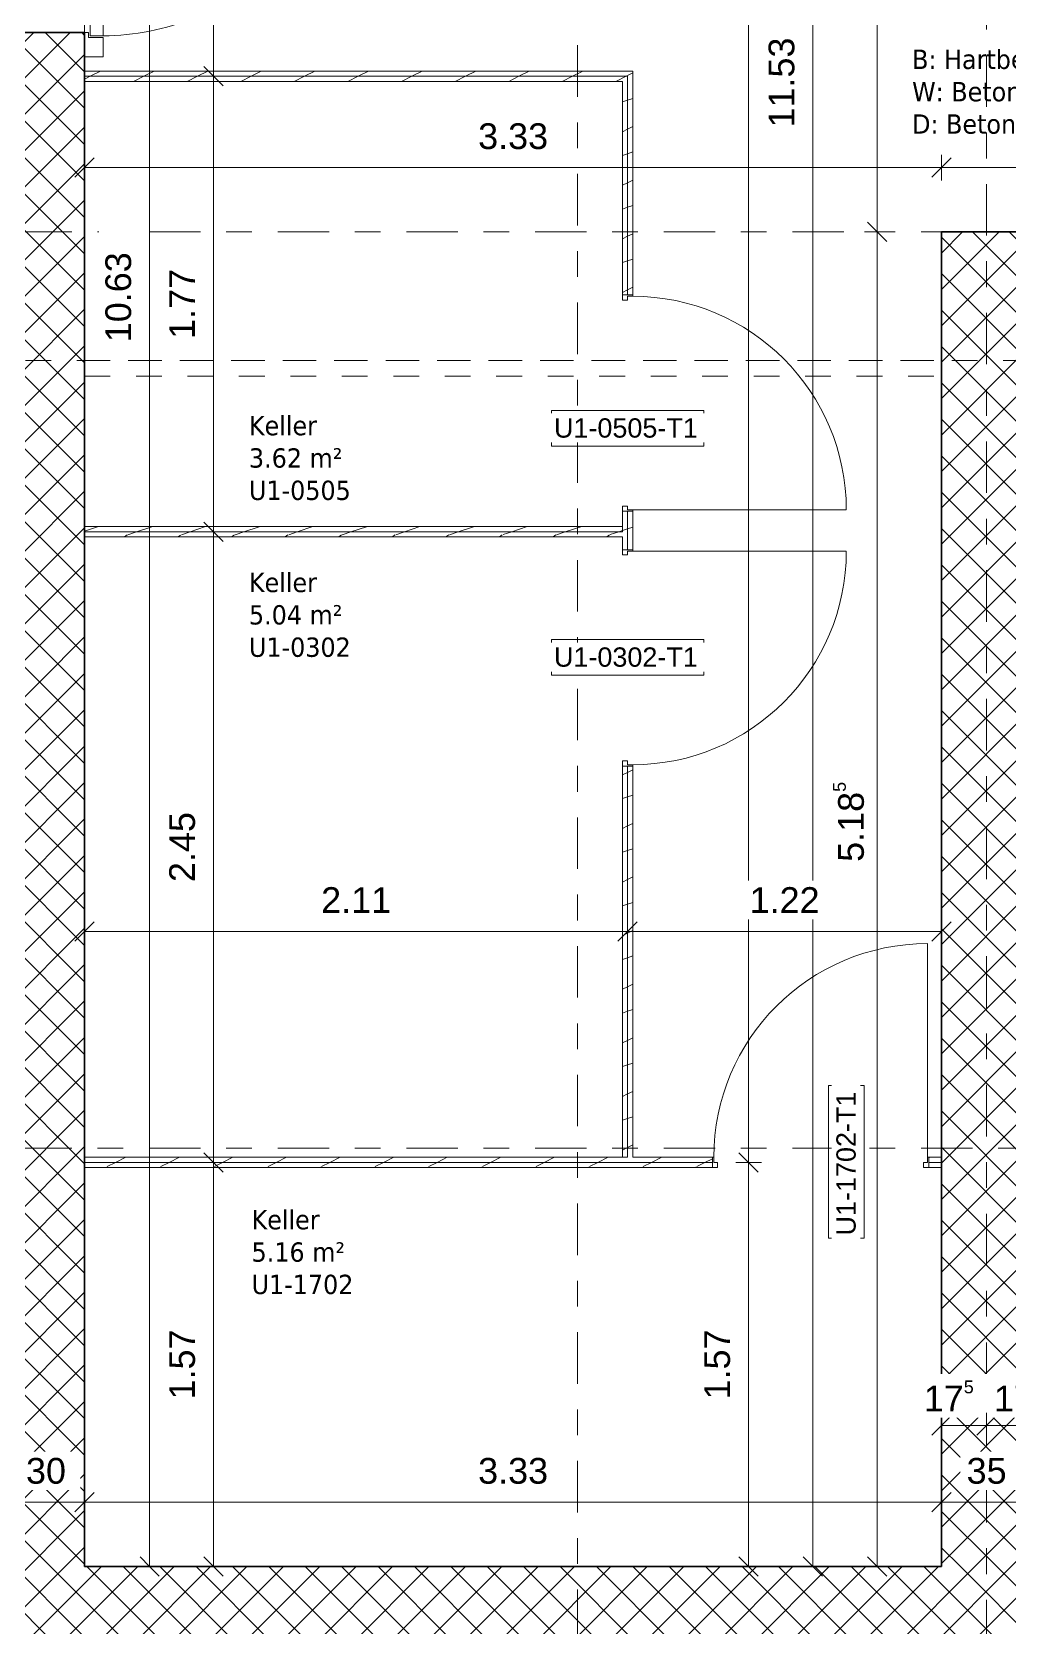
# Model space of a CAD drawing. Header units: metres. Extents: x -35.6 to 33, y -4 to 38.1.
# Drawn here: x -25.7 to -21.9, y 18.04 to 24.23 of the extents above; entities that cross this region are included whole.
import ezdxf

# ---------------------------------------------------------------- set-up
doc = ezdxf.new("R2010")
doc.units = ezdxf.units.M
for name, pattern in [('_Rasterlinie_', [0.375, 0.2, -0.05, 0.075, -0.05]), ('Strich Punkt fein', [0.2, 0.1, -0.05, 0, -0.05]), ('Strichpunkt - Fein', [0.2, 0.1, -0.05, 0, -0.05])]:
    doc.linetypes.add(name, pattern=pattern)
for name, color, linetype, lineweight in [('A-____-____-DIMS', 7, 'Continuous', 5), ('A-____-____-DIMS-50', 7, 'Continuous', 5), ('A-AREA-____-IDEN', 7, 'Continuous', 5), ('A-DOOR-____-IDEN', 7, 'Continuous', 5), ('A-DOOR-____-OTLN', 7, 'Continuous', 9), ('A-DOOR-FRAM-MCUT', 7, 'Continuous', 9), ('A-DOOR-OPNG-OTLN', 7, 'Continuous', 9), ('A-FLOR-____-OVHD', 7, 'Strichpunkt - Fein', 9), ('A-WALL-____-MCUT', 7, 'Continuous', 35), ('A-WALL-____-PATT', 7, 'Continuous', 35), ('A-WALL-FNSH-MCUT', 7, 'Continuous', 35), ('S-GRID-____-OTLN', 7, 'Continuous', 5)]:
    doc.layers.add(name, color=color, linetype=linetype, lineweight=lineweight)
doc.styles.add('Arial', font='arial.ttf', dxfattribs={"height": 0.1})
doc.styles.add('Arial_1', font='arial.ttf', dxfattribs={"height": 0.075})
doc.styles.add('Verdana_3', font='verdana.ttf', dxfattribs={"width": 0.9, "height": 0.075})
doc.dimstyles.new('SUB_Rohbau_fein', dxfattribs={"dimscale": 0.3048, "dimtxt": 0.102026, "dimasz": 0.246063, "dimexe": 0.164042, "dimexo": 0.0625, "dimgap": 0.123031, "dimtad": 1, "dimdec": 1, "dimlfac": 100, "dimrnd": 0.5, "dimdsep": 46, "dimtxsty": 'Arial', "dimblk1": 'OBLIQUE', "dimblk2": 'OBLIQUE', "dimsah": 1, "dimcen": 0.09, "dimazin": 0, "dimtfac": 1, "dimtdec": 4, "dimtix": 1, "dimtmove": 0, "dimatfit": 3, "dimfxl": 0.164042, "dimfxlon": 1, "dimtvp": 1, "dimtfill": 1, "dimtolj": 1, "dimtzin": 0, "dimarcsym": 2})
doc.dimstyles.new('SUB_Rohbau_fein_1', dxfattribs={"dimscale": 0.3048, "dimtxt": 0.102026, "dimasz": 0.246063, "dimexe": 0.164042, "dimexo": 0.0625, "dimgap": 0.123031, "dimtad": 1, "dimrnd": 0.005, "dimzin": 0, "dimdsep": 46, "dimtxsty": 'Arial', "dimblk1": 'OBLIQUE', "dimblk2": 'OBLIQUE', "dimsah": 1, "dimcen": 0.09, "dimazin": 0, "dimtfac": 1, "dimtdec": 4, "dimtix": 1, "dimtmove": 0, "dimatfit": 3, "dimfxl": 0.164042, "dimfxlon": 1, "dimtvp": 1, "dimtfill": 1, "dimtolj": 1, "dimtzin": 0, "dimarcsym": 2})
doc.dimstyles.new('SUB_Rohbau_fein_2', dxfattribs={"dimscale": 0.3048, "dimtxt": 0.102026, "dimasz": 0.246063, "dimexe": 0.164042, "dimexo": 0.0625, "dimgap": 0.123031, "dimtad": 1, "dimrnd": 0.005, "dimzin": 0, "dimdsep": 46, "dimtxsty": 'Arial', "dimblk1": 'OBLIQUE', "dimblk2": 'OBLIQUE', "dimsah": 1, "dimcen": 0.09, "dimazin": 0, "dimtfac": 1, "dimtdec": 4, "dimtix": 1, "dimtmove": 2, "dimatfit": 3, "dimfxl": 0.164042, "dimfxlon": 1, "dimtvp": 1, "dimtfill": 1, "dimtolj": 1, "dimtzin": 0, "dimarcsym": 2})
doc.dimstyles.new('SUB_Rohbau_fein_3', dxfattribs={"dimscale": 0.3048, "dimtxt": 0.102026, "dimasz": 0.246063, "dimexe": 0.164042, "dimexo": 0.0625, "dimgap": 0.123031, "dimtad": 1, "dimdec": 1, "dimlfac": 100, "dimrnd": 0.5, "dimdsep": 46, "dimtxsty": 'Arial', "dimblk1": 'OBLIQUE', "dimblk2": 'OBLIQUE', "dimsah": 1, "dimcen": 0.09, "dimazin": 0, "dimtfac": 1, "dimtdec": 4, "dimtix": 1, "dimtmove": 2, "dimatfit": 3, "dimfxl": 0.164042, "dimfxlon": 1, "dimtvp": 1, "dimtfill": 1, "dimtolj": 1, "dimtzin": 0, "dimarcsym": 2})
doc.dimstyles.new('SUB_Rohbau_fein_7', dxfattribs={"dimscale": 0.3048, "dimtxt": 0.102026, "dimasz": 0.246063, "dimexe": 0.164042, "dimexo": 0.0625, "dimgap": 0.123031, "dimtad": 1, "dimrnd": 0.005, "dimzin": 0, "dimdsep": 46, "dimtxsty": 'Arial', "dimblk1": 'OBLIQUE', "dimblk2": 'OBLIQUE', "dimsah": 1, "dimcen": 0.09, "dimazin": 0, "dimtfac": 1, "dimtdec": 4, "dimtix": 1, "dimtmove": 0, "dimatfit": 3, "dimfxl": 0.164042, "dimfxlon": 1, "dimtvp": 1, "dimtfill": 1, "dimtolj": 1, "dimtzin": 0, "dimarcsym": 2})
pattern_1 = [(45, (0, 0), (-0.07071068, 0.07071068), []), (135, (0, 0), (-0.07071068, -0.07071068), [])]
pattern_2 = [(216.87, (0.0833, 0.20825), (0.624749256, 0.416501116), [0.10412, -0.93712]), (206.565, (0.20825, 0.14578), (-0.20825414, -0.2082493), [0.23283, -0.23283]), (198.435, (0.20825, 0.04165), (-0.41650024, -0.20824584), [0.13171, -0.52684])]

# ---------------------------------------------------------------- blocks, each defined once
blk = doc.blocks.new('TU DF 1 - Rahmenstock - stumpf einschlagend - 800x1900 Kellerabteil-V13--01_UG_OK_FFB_AF_ro')
at = {"layer": 'A-DOOR-FRAM-MCUT', "color": 253, "true_color": 0x999999}
for p, q in [((-0.415, 0.02), (-0.42, 0.02)), ((-0.42, 0.02), (-0.42, -0.02)), ((-0.415, 0), (-0.415, 0.02)), ((-0.4, 0), (-0.415, 0)), ((-0.4, -0.02), (-0.4, 0)), ((0.415, 0), (0.4, 0)), ((0.4, 0), (0.4, -0.02)), ((0.42, 0.02), (0.415, 0.02)), ((0.415, 0.02), (0.415, 0)), ((0.42, -0.02), (0.42, 0.02)), ((-0.42, -0.02), (-0.4, -0.02)), ((0.4, -0.02), (0.42, -0.02))]:
    blk.add_line(p, q, dxfattribs=at)
at = {"layer": 'A-DOOR-OPNG-OTLN', "color": 253, "true_color": 0x999999}
blk.add_line((0.415, 0.02), (0.415, 0.85), dxfattribs=at)
blk.add_arc((0.415, 0.02), 0.83, 90, 180, dxfattribs=at)
blk = doc.blocks.new('TU DF 1 - Rahmenstock - stumpf einschlagend - 800x1900 Kellerabteil-V12--01_UG_OK_FFB_AF_ro')
at = {"layer": 'A-DOOR-FRAM-MCUT', "color": 253, "true_color": 0x999999}
for p, q in [((-0.42, 0.02), (-0.4, 0.02)), ((-0.42, -0.02), (-0.42, 0.02)), ((-0.4, 0.02), (-0.4, 0)), ((0.4, 0.02), (0.42, 0.02)), ((0.4, 0), (0.4, 0.02)), ((0.42, 0.02), (0.42, -0.02)), ((-0.415, -0.02), (-0.42, -0.02)), ((-0.415, 0), (-0.415, -0.02)), ((-0.4, 0), (-0.415, 0)), ((0.415, 0), (0.4, 0)), ((0.415, -0.02), (0.415, 0)), ((0.42, -0.02), (0.415, -0.02))]:
    blk.add_line(p, q, dxfattribs=at)
at = {"layer": 'A-DOOR-OPNG-OTLN', "color": 253, "true_color": 0x999999}
blk.add_line((0.415, -0.02), (0.415, -0.85), dxfattribs=at)
blk.add_arc((0.415, -0.02), 0.83, 180, 270, dxfattribs=at)
blk = doc.blocks.new('StA_TU_HBR_1HDF - n_B_90x200-42359772--01_UG_OK_FFB_AF_ro')
at = {"layer": 'A-DOOR-____-OTLN'}
for p, q in [((0.463, 0.197), (-0.463, 0.197)), ((-0.463, 0.197), (-0.463, 0.147)), ((0.463, 0.147), (0.463, 0.197)), ((-0.463, 0.147), (0.463, 0.147))]:
    blk.add_line(p, q, dxfattribs=at)
at = {"layer": 'A-DOOR-____-OTLN', "linetype": 'Strich Punkt fein'}
for p, q in [((-0.45, 0.125), (0.45, 0.125)), ((0.45, -0.125), (-0.45, -0.125))]:
    blk.add_line(p, q, dxfattribs=at)
at = {"layer": 'A-DOOR-FRAM-MCUT'}
for p, q in [((-0.47, 0.197), (-0.545, 0.197)), ((-0.545, 0.197), (-0.545, 0.125)), ((-0.47, 0.14), (-0.47, 0.197)), ((0.545, 0.197), (0.47, 0.197)), ((0.47, 0.197), (0.47, 0.14)), ((0.545, 0.125), (0.545, 0.197)), ((-0.545, 0.125), (-0.45, 0.125)), ((-0.45, 0.14), (-0.47, 0.14)), ((-0.45, 0.125), (-0.45, 0.14)), ((0.47, 0.14), (0.45, 0.14)), ((0.45, 0.14), (0.45, 0.125)), ((0.45, 0.125), (0.545, 0.125))]:
    blk.add_line(p, q, dxfattribs=at)
at = {"layer": 'A-DOOR-OPNG-OTLN'}
blk.add_line((-0.463, 1.123), (-0.463, 0.197), dxfattribs=at)
blk.add_arc((-0.463, 0.197), 0.926, 360, 90, dxfattribs=at)
blk = doc.blocks.new('DIMBLOCK103--01_UG_OK_FFB_AF_ro')
at = {"layer": 'A-____-____-DIMS-50'}
for p, q in [((-25.2401, 28.9016), (-25.2901, 28.9016)), ((-25.2401, 28.9016), (-25.2776, 28.9391)), ((-25.2401, 28.9016), (-25.2401, 18.2716)), ((-25.2401, 28.9016), (-25.2026, 28.8641)), ((-25.2401, 28.9016), (-25.1901, 28.9016)), ((-25.2401, 18.2716), (-25.2776, 18.3091)), ((-25.2401, 18.2716), (-25.2901, 18.2716)), ((-25.2401, 18.2716), (-25.2026, 18.2341)), ((-25.2401, 18.2716), (-25.1901, 18.2716))]:
    blk.add_line(p, q, dxfattribs=at)
at = {"layer": 'A-____-____-DIMS-50', "color": 0, "insert": (-25.4122, 23.028), "char_height": 0.1, "width": 0.418697, "attachment_point": 1, "rotation": 90, "line_spacing_factor": 0.941778, "style": 'Arial', "bg_fill": 3, "box_fill_scale": 1.25, "bg_fill_color": 256, "bg_fill_true_color": 13158600, "bg_fill_transparency": 0}
blk.add_mtext('10.63', dxfattribs=at)
blk = doc.blocks.new('_Oblique')
at = {"color": 0, "linetype": 'ByBlock', "lineweight": -2}
blk.add_line((-0.5, -0.5), (0.5, 0.5), dxfattribs=at)
blk = doc.blocks.new('DIMBLOCK108--01_UG_OK_FFB_AF_ro')
at = {"layer": 'A-____-____-DIMS-50'}
for p, q in [((-22.413, 29.8016), (-22.4505, 29.8391)), ((-22.413, 29.8016), (-22.463, 29.8016)), ((-22.413, 29.8016), (-22.413, 23.4566)), ((-22.413, 29.8016), (-22.3755, 29.7641)), ((-22.413, 29.8016), (-22.363, 29.8016)), ((-22.413, 23.4566), (-22.4505, 23.4941)), ((-22.413, 23.4566), (-22.463, 23.4566)), ((-22.413, 23.4566), (-22.3755, 23.4191)), ((-22.413, 23.4566), (-22.363, 23.4566))]:
    blk.add_line(p, q, dxfattribs=at)
at = {"layer": 'A-____-____-DIMS-50', "color": 0, "insert": (-22.585, 26.4674), "char_height": 0.1, "width": 0.388091, "attachment_point": 1, "rotation": 90, "line_spacing_factor": 0.941778, "style": 'Arial', "bg_fill": 3, "box_fill_scale": 1.25, "bg_fill_color": 256, "bg_fill_true_color": 13158600, "bg_fill_transparency": 0}
blk.add_mtext('6.34\\A2\\H0.5x;\\S5^  ;\\H2x;', dxfattribs=at)
blk = doc.blocks.new('DIMBLOCK109--01_UG_OK_FFB_AF_ro')
at = {"layer": 'A-____-____-DIMS-50'}
for p, q in [((-22.413, 23.4566), (-22.4505, 23.4941)), ((-22.413, 23.4566), (-22.463, 23.4566)), ((-22.413, 23.4566), (-22.413, 18.2716)), ((-22.413, 23.4566), (-22.3755, 23.4191)), ((-22.413, 23.4566), (-22.363, 23.4566)), ((-22.413, 18.2716), (-22.4505, 18.3091)), ((-22.413, 18.2716), (-22.463, 18.2716)), ((-22.413, 18.2716), (-22.3755, 18.2341)), ((-22.413, 18.2716), (-22.363, 18.2716))]:
    blk.add_line(p, q, dxfattribs=at)
at = {"layer": 'A-____-____-DIMS-50', "color": 0, "insert": (-22.585, 21.0093), "char_height": 0.1, "width": 0.388091, "attachment_point": 1, "rotation": 90, "line_spacing_factor": 0.941778, "style": 'Arial', "bg_fill": 3, "box_fill_scale": 1.25, "bg_fill_color": 256, "bg_fill_true_color": 13158600, "bg_fill_transparency": 0}
blk.add_mtext('5.18\\A2\\H0.5x;\\S5^  ;\\H2x;', dxfattribs=at)
blk = doc.blocks.new('DIMBLOCK110--01_UG_OK_FFB_AF_ro')
at = {"layer": 'A-____-____-DIMS-50'}
for p, q in [((-22.663, 29.8016), (-22.7005, 29.8391)), ((-22.663, 29.8016), (-22.713, 29.8016)), ((-22.663, 29.8016), (-22.663, 18.2716)), ((-22.663, 29.8016), (-22.6255, 29.7641)), ((-22.663, 29.8016), (-22.613, 29.8016)), ((-22.663, 18.2716), (-22.7005, 18.3091)), ((-22.663, 18.2716), (-22.713, 18.2716)), ((-22.663, 18.2716), (-22.6255, 18.2341)), ((-22.663, 18.2716), (-22.613, 18.2716))]:
    blk.add_line(p, q, dxfattribs=at)
at = {"layer": 'A-____-____-DIMS-50', "color": 0, "insert": (-22.835, 23.8621), "char_height": 0.1, "width": 0.418697, "attachment_point": 1, "rotation": 90, "line_spacing_factor": 0.941778, "style": 'Arial', "bg_fill": 3, "box_fill_scale": 1.25, "bg_fill_color": 256, "bg_fill_true_color": 13158600, "bg_fill_transparency": 0}
blk.add_mtext('11.53', dxfattribs=at)
blk = doc.blocks.new('DIMBLOCK115--01_UG_OK_FFB_AF_ro')
at = {"layer": 'A-____-____-DIMS-50'}
for p, q in [((-25.793, 18.5216), (-25.793, 18.5716)), ((-25.793, 18.5216), (-25.7555, 18.5591)), ((-25.493, 18.5216), (-25.493, 18.5716)), ((-25.493, 18.5216), (-25.4555, 18.5591)), ((-25.793, 18.5216), (-25.8305, 18.4841)), ((-25.793, 18.5216), (-25.493, 18.5216)), ((-25.793, 18.5216), (-25.793, 18.4716)), ((-25.493, 18.5216), (-25.5305, 18.4841)), ((-25.493, 18.5216), (-25.493, 18.4716))]:
    blk.add_line(p, q, dxfattribs=at)
at = {"layer": 'A-____-____-DIMS-50', "color": 0, "insert": (-25.7206, 18.6936), "char_height": 0.1, "width": 0.186088, "attachment_point": 1, "line_spacing_factor": 0.941778, "style": 'Arial', "bg_fill": 3, "box_fill_scale": 1.25, "bg_fill_color": 256, "bg_fill_true_color": 13158600, "bg_fill_transparency": 0}
blk.add_mtext('30', dxfattribs=at)
blk = doc.blocks.new('DIMBLOCK116--01_UG_OK_FFB_AF_ro')
at = {"layer": 'A-____-____-DIMS-50'}
for p, q in [((-25.493, 18.5216), (-25.493, 18.5716)), ((-25.493, 18.5216), (-25.4555, 18.5591)), ((-22.163, 18.5216), (-22.163, 18.5716)), ((-22.163, 18.5216), (-22.1255, 18.5591)), ((-25.493, 18.5216), (-25.5305, 18.4841)), ((-25.493, 18.5216), (-22.163, 18.5216)), ((-25.493, 18.5216), (-25.493, 18.4716)), ((-22.163, 18.5216), (-22.2005, 18.4841)), ((-22.163, 18.5216), (-22.163, 18.4716))]:
    blk.add_line(p, q, dxfattribs=at)
at = {"layer": 'A-____-____-DIMS-50', "color": 0, "insert": (-23.9637, 18.6936), "char_height": 0.1, "width": 0.325653, "attachment_point": 1, "line_spacing_factor": 0.941778, "style": 'Arial', "bg_fill": 3, "box_fill_scale": 1.25, "bg_fill_color": 256, "bg_fill_true_color": 13158600, "bg_fill_transparency": 0}
blk.add_mtext('3.33', dxfattribs=at)
blk = doc.blocks.new('DIMBLOCK117--01_UG_OK_FFB_AF_ro')
at = {"layer": 'A-____-____-DIMS-50'}
for p, q in [((-22.163, 18.5216), (-22.163, 18.5716)), ((-22.163, 18.5216), (-22.1255, 18.5591)), ((-21.813, 18.5216), (-21.813, 18.5716)), ((-21.813, 18.5216), (-21.7755, 18.5591)), ((-22.163, 18.5216), (-22.2005, 18.4841)), ((-22.163, 18.5216), (-21.813, 18.5216)), ((-22.163, 18.5216), (-22.163, 18.4716)), ((-21.813, 18.5216), (-21.8505, 18.4841)), ((-21.813, 18.5216), (-21.813, 18.4716))]:
    blk.add_line(p, q, dxfattribs=at)
at = {"layer": 'A-____-____-DIMS-50', "color": 0, "insert": (-22.0656, 18.6936), "char_height": 0.1, "width": 0.186088, "attachment_point": 1, "line_spacing_factor": 0.941778, "style": 'Arial', "bg_fill": 3, "box_fill_scale": 1.25, "bg_fill_color": 256, "bg_fill_true_color": 13158600, "bg_fill_transparency": 0}
blk.add_mtext('35', dxfattribs=at)
blk = doc.blocks.new('DIMBLOCK119--01_UG_OK_FFB_AF_ro')
at = {"layer": 'A-____-____-DIMS-50'}
for p, q in [((-25.493, 23.7066), (-25.493, 23.7566)), ((-25.493, 23.7066), (-25.4555, 23.7441)), ((-22.163, 23.7066), (-22.163, 23.7566)), ((-22.163, 23.7066), (-22.1255, 23.7441)), ((-25.493, 23.7066), (-25.5305, 23.6691)), ((-25.493, 23.7066), (-22.163, 23.7066)), ((-25.493, 23.7066), (-25.493, 23.6566)), ((-22.163, 23.7066), (-22.2005, 23.6691)), ((-22.163, 23.7066), (-22.163, 23.6566))]:
    blk.add_line(p, q, dxfattribs=at)
at = {"layer": 'A-____-____-DIMS-50', "color": 0, "insert": (-23.9637, 23.8786), "char_height": 0.1, "width": 0.325653, "attachment_point": 1, "line_spacing_factor": 0.941778, "style": 'Arial', "bg_fill": 3, "box_fill_scale": 1.25, "bg_fill_color": 256, "bg_fill_true_color": 13158600, "bg_fill_transparency": 0}
blk.add_mtext('3.33', dxfattribs=at)
blk = doc.blocks.new('DIMBLOCK120--01_UG_OK_FFB_AF_ro')
at = {"layer": 'A-____-____-DIMS-50'}
for p, q in [((-22.163, 23.7066), (-22.163, 23.7566)), ((-22.163, 23.7066), (-22.1255, 23.7441)), ((-20.038, 23.7066), (-20.038, 23.7566)), ((-20.038, 23.7066), (-20.0005, 23.7441)), ((-22.163, 23.7066), (-22.2005, 23.6691)), ((-22.163, 23.7066), (-20.038, 23.7066)), ((-22.163, 23.7066), (-22.163, 23.6566)), ((-20.038, 23.7066), (-20.0755, 23.6691)), ((-20.038, 23.7066), (-20.038, 23.6566))]:
    blk.add_line(p, q, dxfattribs=at)
at = {"layer": 'A-____-____-DIMS-50', "color": 0, "insert": (-21.2837, 23.658), "char_height": 0.1, "width": 0.388091, "attachment_point": 1, "line_spacing_factor": 0.941778, "style": 'Arial', "bg_fill": 3, "box_fill_scale": 1.25, "bg_fill_color": 256, "bg_fill_true_color": 13158600, "bg_fill_transparency": 0}
blk.add_mtext('2.12\\A2\\H0.5x;\\S5^  ;\\H2x;', dxfattribs=at)
blk = doc.blocks.new('DIMBLOCK1085--01_UG_OK_FFB_AF_ro')
at = {"layer": 'A-____-____-DIMS-50'}
for p, q in [((-22.163, 18.8191), (-22.163, 18.8691)), ((-22.163, 18.8191), (-22.1255, 18.8566)), ((-21.988, 18.8191), (-21.988, 18.8691)), ((-21.988, 18.8191), (-21.9505, 18.8566)), ((-22.163, 18.8191), (-22.2005, 18.7816)), ((-22.163, 18.8191), (-21.988, 18.8191)), ((-22.163, 18.8191), (-22.163, 18.7691)), ((-21.988, 18.8191), (-22.0255, 18.7816)), ((-21.988, 18.8191), (-21.988, 18.7691))]:
    blk.add_line(p, q, dxfattribs=at)
at = {"layer": 'A-____-____-DIMS-50', "color": 0, "insert": (-22.2321, 18.9947), "char_height": 0.1, "width": 0.248525, "attachment_point": 1, "line_spacing_factor": 0.941778, "style": 'Arial', "bg_fill": 3, "box_fill_scale": 1.25, "bg_fill_color": 256, "bg_fill_true_color": 13158600, "bg_fill_transparency": 0}
blk.add_mtext('17\\A2\\H0.5x;\\S5^  ;\\H2x;', dxfattribs=at)
blk = doc.blocks.new('DIMBLOCK1086--01_UG_OK_FFB_AF_ro')
at = {"layer": 'A-____-____-DIMS-50'}
for p, q in [((-21.988, 18.8191), (-21.988, 18.8691)), ((-21.988, 18.8191), (-21.9505, 18.8566)), ((-21.813, 18.8191), (-21.813, 18.8691)), ((-21.813, 18.8191), (-21.7755, 18.8566)), ((-21.988, 18.8191), (-22.0255, 18.7816)), ((-21.988, 18.8191), (-21.813, 18.8191)), ((-21.988, 18.8191), (-21.988, 18.7691)), ((-21.813, 18.8191), (-21.8505, 18.7816)), ((-21.813, 18.8191), (-21.813, 18.7691))]:
    blk.add_line(p, q, dxfattribs=at)
at = {"layer": 'A-____-____-DIMS-50', "color": 0, "insert": (-21.9594, 18.9947), "char_height": 0.1, "width": 0.248525, "attachment_point": 1, "line_spacing_factor": 0.941778, "style": 'Arial', "bg_fill": 3, "box_fill_scale": 1.25, "bg_fill_color": 256, "bg_fill_true_color": 13158600, "bg_fill_transparency": 0}
blk.add_mtext('17\\A2\\H0.5x;\\S5^  ;\\H2x;', dxfattribs=at)
blk = doc.blocks.new('DIMBLOCK1105--01_UG_OK_FFB_AF_ro')
at = {"layer": 'A-____-____-DIMS-50'}
for p, q in [((-24.992, 25.3016), (-25.042, 25.3016)), ((-24.992, 25.3016), (-25.0295, 25.3391)), ((-24.992, 25.3016), (-24.992, 24.0616)), ((-24.992, 25.3016), (-24.9545, 25.2641)), ((-24.992, 25.3016), (-24.942, 25.3016)), ((-24.992, 24.0616), (-25.042, 24.0616)), ((-24.992, 24.0616), (-25.0295, 24.0991)), ((-24.992, 24.0616), (-24.9545, 24.0241)), ((-24.992, 24.0616), (-24.942, 24.0616))]:
    blk.add_line(p, q, dxfattribs=at)
at = {"layer": 'A-____-____-DIMS-50', "color": 0, "insert": (-25.1641, 24.5459), "char_height": 0.1, "width": 0.325653, "attachment_point": 1, "rotation": 90, "line_spacing_factor": 0.941778, "style": 'Arial', "bg_fill": 3, "box_fill_scale": 1.25, "bg_fill_color": 256, "bg_fill_true_color": 13158600, "bg_fill_transparency": 0}
blk.add_mtext('1.24', dxfattribs=at)
blk = doc.blocks.new('DIMBLOCK1106--01_UG_OK_FFB_AF_ro')
at = {"layer": 'A-____-____-DIMS-50'}
for p, q in [((-24.992, 24.0616), (-25.042, 24.0616)), ((-24.992, 24.0616), (-25.0295, 24.0991)), ((-24.992, 24.0616), (-24.992, 22.2916)), ((-24.992, 24.0616), (-24.9545, 24.0241)), ((-24.992, 24.0616), (-24.942, 24.0616)), ((-24.992, 22.2916), (-25.0295, 22.3291)), ((-24.992, 22.2916), (-25.042, 22.2916)), ((-24.992, 22.2916), (-24.9545, 22.2541)), ((-24.992, 22.2916), (-24.942, 22.2916))]:
    blk.add_line(p, q, dxfattribs=at)
at = {"layer": 'A-____-____-DIMS-50', "color": 0, "insert": (-25.1641, 23.0409), "char_height": 0.1, "width": 0.325653, "attachment_point": 1, "rotation": 90, "line_spacing_factor": 0.941778, "style": 'Arial', "bg_fill": 3, "box_fill_scale": 1.25, "bg_fill_color": 256, "bg_fill_true_color": 13158600, "bg_fill_transparency": 0}
blk.add_mtext('1.77', dxfattribs=at)
blk = doc.blocks.new('DIMBLOCK1107--01_UG_OK_FFB_AF_ro')
at = {"layer": 'A-____-____-DIMS-50'}
for p, q in [((-24.992, 22.2916), (-25.0295, 22.3291)), ((-24.992, 22.2916), (-25.042, 22.2916)), ((-24.992, 22.2916), (-24.992, 19.8416)), ((-24.992, 22.2916), (-24.9545, 22.2541)), ((-24.992, 22.2916), (-24.942, 22.2916)), ((-24.992, 19.8416), (-25.042, 19.8416)), ((-24.992, 19.8416), (-25.0295, 19.8791)), ((-24.992, 19.8416), (-24.9545, 19.8041)), ((-24.992, 19.8416), (-24.942, 19.8416))]:
    blk.add_line(p, q, dxfattribs=at)
at = {"layer": 'A-____-____-DIMS-50', "color": 0, "insert": (-25.1641, 20.9309), "char_height": 0.1, "width": 0.325653, "attachment_point": 1, "rotation": 90, "line_spacing_factor": 0.941778, "style": 'Arial', "bg_fill": 3, "box_fill_scale": 1.25, "bg_fill_color": 256, "bg_fill_true_color": 13158600, "bg_fill_transparency": 0}
blk.add_mtext('2.45', dxfattribs=at)
blk = doc.blocks.new('DIMBLOCK1108--01_UG_OK_FFB_AF_ro')
at = {"layer": 'A-____-____-DIMS-50'}
for p, q in [((-24.992, 19.8416), (-25.042, 19.8416)), ((-24.992, 19.8416), (-25.0295, 19.8791)), ((-24.992, 19.8416), (-24.992, 18.2716)), ((-24.992, 19.8416), (-24.9545, 19.8041)), ((-24.992, 19.8416), (-24.942, 19.8416)), ((-24.992, 18.2716), (-25.0295, 18.3091)), ((-24.992, 18.2716), (-25.042, 18.2716)), ((-24.992, 18.2716), (-24.9545, 18.2341)), ((-24.992, 18.2716), (-24.942, 18.2716))]:
    blk.add_line(p, q, dxfattribs=at)
at = {"layer": 'A-____-____-DIMS-50', "color": 0, "insert": (-25.1641, 18.9209), "char_height": 0.1, "width": 0.325653, "attachment_point": 1, "rotation": 90, "line_spacing_factor": 0.941778, "style": 'Arial', "bg_fill": 3, "box_fill_scale": 1.25, "bg_fill_color": 256, "bg_fill_true_color": 13158600, "bg_fill_transparency": 0}
blk.add_mtext('1.57', dxfattribs=at)
blk = doc.blocks.new('DIMBLOCK1120--01_UG_OK_FFB_AF_ro')
at = {"layer": 'A-____-____-DIMS-50'}
for p, q in [((-22.913, 29.8016), (-22.9505, 29.8391)), ((-22.913, 29.8016), (-22.963, 29.8016)), ((-22.913, 29.8016), (-22.913, 19.8416)), ((-22.913, 29.8016), (-22.8755, 29.7641)), ((-22.913, 29.8016), (-22.863, 29.8016)), ((-22.913, 19.8416), (-22.963, 19.8416)), ((-22.913, 19.8416), (-22.9505, 19.8791)), ((-22.913, 19.8416), (-22.8755, 19.8041)), ((-22.913, 19.8416), (-22.863, 19.8416))]:
    blk.add_line(p, q, dxfattribs=at)
at = {"layer": 'A-____-____-DIMS-50', "color": 0, "insert": (-23.085, 24.6859), "char_height": 0.1, "width": 0.325653, "attachment_point": 1, "rotation": 90, "line_spacing_factor": 0.941778, "style": 'Arial', "bg_fill": 3, "box_fill_scale": 1.25, "bg_fill_color": 256, "bg_fill_true_color": 13158600, "bg_fill_transparency": 0}
blk.add_mtext('9.96', dxfattribs=at)
blk = doc.blocks.new('DIMBLOCK1121--01_UG_OK_FFB_AF_ro')
at = {"layer": 'A-____-____-DIMS-50'}
for p, q in [((-22.913, 19.8416), (-22.963, 19.8416)), ((-22.913, 19.8416), (-22.9505, 19.8791)), ((-22.913, 19.8416), (-22.913, 18.2716)), ((-22.913, 19.8416), (-22.8755, 19.8041)), ((-22.913, 19.8416), (-22.863, 19.8416)), ((-22.913, 18.2716), (-22.9505, 18.3091)), ((-22.913, 18.2716), (-22.963, 18.2716)), ((-22.913, 18.2716), (-22.8755, 18.2341)), ((-22.913, 18.2716), (-22.863, 18.2716))]:
    blk.add_line(p, q, dxfattribs=at)
at = {"layer": 'A-____-____-DIMS-50', "color": 0, "insert": (-23.085, 18.9209), "char_height": 0.1, "width": 0.325653, "attachment_point": 1, "rotation": 90, "line_spacing_factor": 0.941778, "style": 'Arial', "bg_fill": 3, "box_fill_scale": 1.25, "bg_fill_color": 256, "bg_fill_true_color": 13158600, "bg_fill_transparency": 0}
blk.add_mtext('1.57', dxfattribs=at)
blk = doc.blocks.new('DIMBLOCK1122--01_UG_OK_FFB_AF_ro')
at = {"layer": 'A-____-____-DIMS-50'}
for p, q in [((-25.493, 20.739), (-25.493, 20.789)), ((-25.493, 20.739), (-25.4555, 20.7765)), ((-23.383, 20.739), (-23.383, 20.789)), ((-23.383, 20.739), (-23.3455, 20.7765)), ((-25.493, 20.739), (-25.5305, 20.7015)), ((-25.493, 20.739), (-23.383, 20.739)), ((-25.493, 20.739), (-25.493, 20.689)), ((-23.383, 20.739), (-23.4205, 20.7015)), ((-23.383, 20.739), (-23.383, 20.689))]:
    blk.add_line(p, q, dxfattribs=at)
at = {"layer": 'A-____-____-DIMS-50', "color": 0, "insert": (-24.5737, 20.911), "char_height": 0.1, "width": 0.325653, "attachment_point": 1, "line_spacing_factor": 0.941778, "style": 'Arial', "bg_fill": 3, "box_fill_scale": 1.25, "bg_fill_color": 256, "bg_fill_true_color": 13158600, "bg_fill_transparency": 0}
blk.add_mtext('2.11', dxfattribs=at)
blk = doc.blocks.new('DIMBLOCK1123--01_UG_OK_FFB_AF_ro')
at = {"layer": 'A-____-____-DIMS-50'}
for p, q in [((-23.383, 20.739), (-23.383, 20.789)), ((-23.383, 20.739), (-23.3455, 20.7765)), ((-22.163, 20.739), (-22.163, 20.789)), ((-22.163, 20.739), (-22.1255, 20.7765)), ((-23.383, 20.739), (-23.4205, 20.7015)), ((-23.383, 20.739), (-22.163, 20.739)), ((-23.383, 20.739), (-23.383, 20.689)), ((-22.163, 20.739), (-22.2005, 20.7015)), ((-22.163, 20.739), (-22.163, 20.689))]:
    blk.add_line(p, q, dxfattribs=at)
at = {"layer": 'A-____-____-DIMS-50', "color": 0, "insert": (-22.9087, 20.911), "char_height": 0.1, "width": 0.325653, "attachment_point": 1, "line_spacing_factor": 0.941778, "style": 'Arial', "bg_fill": 3, "box_fill_scale": 1.25, "bg_fill_color": 256, "bg_fill_true_color": 13158600, "bg_fill_transparency": 0}
blk.add_mtext('1.22', dxfattribs=at)

msp = doc.modelspace()

# ---------------------------------------------------------------- hatches: boundary and pattern name
at = {"layer": 'A-WALL-____-PATT', "lineweight": 9}
h = msp.add_hatch(dxfattribs=at)
h.set_pattern_fill('FP_1', color=256, style=0, pattern_type=2)
h.set_pattern_definition(pattern_1)
h.paths.add_polyline_path([(-25.493, 21.7116), (-25.493, 24.2316), (-25.743, 24.2316), (-25.743, 21.7116)])
h.paths.add_polyline_path([(-25.743, 25.1316), (-25.493, 25.1316), (-25.493, 29.8016), (-25.743, 29.8016), (-25.743, 25.2573)])
at = {"layer": 'A-WALL-____-PATT', "lineweight": 9, "true_color": 0xc3b7ad}
h = msp.add_hatch(dxfattribs=at)
h.set_pattern_fill('FP_4', color=9, style=0, pattern_type=2)
h.set_pattern_definition(pattern_2)
h.paths.add_polyline_path([(-24.393, 24.0616), (-23.363, 24.0616), (-23.363, 24.0816), (-25.493, 24.0816), (-25.493, 24.0616), (-24.7626, 24.0616)])
h = msp.add_hatch(dxfattribs=at)
h.set_pattern_fill('FP_4', color=9, style=0, pattern_type=2)
h.set_pattern_definition(pattern_2)
h.paths.add_polyline_path([(-25.493, 24.0416), (-23.383, 24.0416), (-23.383, 24.0616), (-25.493, 24.0616), (-25.493, 24.0566)])
h = msp.add_hatch(dxfattribs=at)
h.set_pattern_fill('FP_4', color=9, style=0, pattern_type=2)
h.set_pattern_definition(pattern_2)
h.paths.add_polyline_path([(-23.363, 19.8616), (-23.363, 21.3816), (-23.383, 21.3816), (-23.383, 19.8616)])
h.paths.add_polyline_path([(-23.383, 22.2216), (-23.363, 22.2216), (-23.363, 22.3716), (-23.383, 22.3716), (-23.383, 22.2916)])
h.paths.add_polyline_path([(-23.383, 23.2116), (-23.363, 23.2116), (-23.363, 24.0616), (-23.383, 24.0616), (-23.383, 23.4566)])
h = msp.add_hatch(dxfattribs=at)
h.set_pattern_fill('FP_4', color=9, style=0, pattern_type=2)
h.set_pattern_definition(pattern_2)
h.paths.add_polyline_path([(-23.383, 19.8616), (-23.383, 21.3816), (-23.403, 21.3816), (-23.403, 19.8616)])
h.paths.add_polyline_path([(-23.403, 22.2216), (-23.383, 22.2216), (-23.383, 22.3716), (-23.403, 22.3716), (-23.403, 22.2716)])
h.paths.add_polyline_path([(-23.403, 23.2116), (-23.383, 23.2116), (-23.383, 24.0416), (-23.403, 24.0416), (-23.403, 23.4566)])
at = {"layer": 'A-WALL-____-PATT', "lineweight": 9}
h = msp.add_hatch(dxfattribs=at)
h.set_pattern_fill('FP_1', color=256, style=0, pattern_type=2)
h.set_pattern_definition(pattern_1)
h.paths.add_polyline_path([(-21.813, 18.2716), (-21.813, 23.4566), (-22.163, 23.4566), (-22.163, 18.2716)])
at = {"layer": 'A-WALL-____-PATT', "lineweight": 9, "true_color": 0xc3b7ad}
h = msp.add_hatch(dxfattribs=at)
h.set_pattern_fill('FP_4', color=9, style=0, pattern_type=2)
h.set_pattern_definition(pattern_2)
h.paths.add_polyline_path([(-23.658, 22.2916), (-23.403, 22.2916), (-23.403, 22.3116), (-25.493, 22.3116), (-25.493, 22.2916), (-25.3625, 22.2916)])
h = msp.add_hatch(dxfattribs=at)
h.set_pattern_fill('FP_4', color=9, style=0, pattern_type=2)
h.set_pattern_definition(pattern_2)
h.paths.add_polyline_path([(-25.3905, 22.2716), (-23.403, 22.2716), (-23.403, 22.2916), (-25.493, 22.2916), (-25.493, 22.2716), (-25.3946, 22.2716)])
at = {"layer": 'A-WALL-____-PATT', "lineweight": 9}
h = msp.add_hatch(dxfattribs=at)
h.set_pattern_fill('FP_1', color=256, style=0, pattern_type=2)
h.set_pattern_definition(pattern_1)
h.paths.add_polyline_path([(-25.493, 17.9716), (-25.493, 21.7116), (-25.793, 21.7116), (-25.793, 17.9716)])
at = {"layer": 'A-WALL-____-PATT', "lineweight": 9, "true_color": 0xc3b7ad}
h = msp.add_hatch(dxfattribs=at)
h.set_pattern_fill('FP_4', color=9, style=0, pattern_type=2)
h.set_pattern_definition(pattern_2)
h.paths.add_polyline_path([(-25.493, 19.8416), (-23.053, 19.8416), (-23.053, 19.8616), (-25.493, 19.8616)])
h.paths.add_polyline_path([(-22.163, 19.8416), (-22.163, 19.8616), (-22.213, 19.8616), (-22.213, 19.8416), (-22.1664, 19.8416)])
h = msp.add_hatch(dxfattribs=at)
h.set_pattern_fill('FP_4', color=9, style=0, pattern_type=2)
h.set_pattern_definition(pattern_2)
h.paths.add_polyline_path([(-22.1697, 19.8216), (-22.163, 19.8216), (-22.163, 19.8416), (-22.213, 19.8416), (-22.213, 19.8216), (-22.1786, 19.8216)])
h.paths.add_polyline_path([(-25.493, 19.8216), (-23.053, 19.8216), (-23.053, 19.8416), (-25.493, 19.8416)])
at = {"layer": 'A-WALL-____-PATT', "lineweight": 9}
h = msp.add_hatch(dxfattribs=at)
h.set_pattern_fill('FP_1', color=256, style=0, pattern_type=2)
h.set_pattern_definition(pattern_1)
h.paths.add_polyline_path([(-25.3905, 17.9716), (-16.283, 17.9716), (-16.283, 18.2716), (-25.493, 18.2716), (-25.493, 17.9716)])

# ---------------------------------------------------------------- linework, layer by layer
at = {"layer": 'A-FLOR-____-OVHD'}
for p, q in [((-30.923, 22.9566), (-3.803, 22.9566)), ((-25.493, 22.9566), (-22.163, 22.9566)), ((-25.493, 22.8966), (-22.163, 22.8966))]:
    msp.add_line(p, q, dxfattribs=at)
at = {"layer": 'A-WALL-____-MCUT'}
for p, q in [((-25.493, 24.2316), (-25.743, 24.2316)), ((-25.493, 18.2716), (-25.493, 24.2316)), ((-22.163, 23.4566), (-22.163, 18.2716)), ((-20.038, 23.4566), (-22.163, 23.4566)), ((-22.163, 18.2716), (-25.493, 18.2716))]:
    msp.add_line(p, q, dxfattribs=at)
at = {"layer": 'A-WALL-____-MCUT', "color": 253, "lineweight": 9, "true_color": 0x999999}
for p, q in [((-23.383, 24.0616), (-25.493, 24.0616)), ((-23.383, 23.2116), (-23.383, 24.0616)), ((-23.403, 22.2916), (-23.403, 22.3116)), ((-23.383, 22.2216), (-23.383, 22.3716)), ((-23.403, 22.2916), (-25.493, 22.2916)), ((-23.383, 19.8616), (-23.383, 21.3816)), ((-23.053, 19.8416), (-25.493, 19.8416)), ((-23.403, 19.8616), (-23.383, 19.8616)), ((-22.163, 19.8416), (-22.213, 19.8416))]:
    msp.add_line(p, q, dxfattribs=at)
at = {"layer": 'A-WALL-FNSH-MCUT', "color": 253, "lineweight": 9, "true_color": 0x999999}
for p, q in [((-23.363, 24.0816), (-25.493, 24.0816)), ((-23.363, 23.2116), (-23.363, 24.0816)), ((-25.493, 24.0416), (-23.403, 24.0416)), ((-23.403, 24.0416), (-23.403, 23.2116)), ((-23.403, 23.2116), (-23.363, 23.2116)), ((-23.403, 22.3116), (-25.493, 22.3116)), ((-23.403, 22.3716), (-23.403, 22.3116)), ((-23.363, 22.3716), (-23.403, 22.3716)), ((-23.363, 22.2216), (-23.363, 22.3716)), ((-25.493, 22.2716), (-23.403, 22.2716)), ((-23.403, 22.2716), (-23.403, 22.2216)), ((-23.403, 22.2216), (-23.363, 22.2216)), ((-23.403, 21.3816), (-23.403, 19.8616)), ((-23.363, 21.3816), (-23.403, 21.3816)), ((-23.363, 19.8616), (-23.363, 21.3816)), ((-23.403, 19.8616), (-25.493, 19.8616)), ((-23.053, 19.8616), (-23.363, 19.8616)), ((-23.053, 19.8216), (-23.053, 19.8616)), ((-22.163, 19.8616), (-22.213, 19.8616)), ((-22.213, 19.8616), (-22.213, 19.8216)), ((-25.493, 19.8216), (-23.053, 19.8216)), ((-22.213, 19.8216), (-22.163, 19.8216))]:
    msp.add_line(p, q, dxfattribs=at)
at = {"layer": 'S-GRID-____-OTLN', "color": 8, "linetype": '_Rasterlinie_', "true_color": 0x808080}
for p, q in [((-21.988, 33.6425), (-21.988, 15.5711)), ((-23.578, -3.518), (-23.578, 26.6349)), ((-33.7426, 23.4566), (27.9515, 23.4566)), ((-33.7426, 19.8966), (27.9515, 19.8966))]:
    msp.add_line(p, q, dxfattribs=at)

# ---------------------------------------------------------------- block references
at = {"layer": 'A-DOOR-____-OTLN', "rotation": 269.9999999999988}
msp.add_blockref('StA_TU_HBR_1HDF - n_B_90x200-42359772--01_UG_OK_FFB_AF_ro', (-25.618, 24.6816), dxfattribs=at)
at = {"layer": 'A-DOOR-____-OTLN', "color": 253, "true_color": 0x999999}
for name, p, rotation in [('TU DF 1 - Rahmenstock - stumpf einschlagend - 800x1900 Kellerabteil-V13--01_UG_OK_FFB_AF_ro', (-23.383, 22.7916), 269.9999999999999), ('TU DF 1 - Rahmenstock - stumpf einschlagend - 800x1900 Kellerabteil-V12--01_UG_OK_FFB_AF_ro', (-23.383, 21.8016), 89.99999999999991)]:
    msp.add_blockref(name, p, dxfattribs=dict(at, rotation=rotation))
msp.add_blockref('TU DF 1 - Rahmenstock - stumpf einschlagend - 800x1900 Kellerabteil-V13--01_UG_OK_FFB_AF_ro', (-22.633, 19.8416), dxfattribs=at)

# ---------------------------------------------------------------- texts
at = {"layer": 'A-AREA-____-IDEN', "char_height": 0.075, "attachment_point": 1, "style": 'Verdana_3'}
for s, insert, width in [('B: Hartbeton', (-22.2773, 24.1647), 0.753987), ('W: Beton/MW, gestr.', (-22.2773, 24.039), 1.237405), ('D: Beton, Schal.-typ 2, gestr.', (-22.2773, 23.9133), 1.73886)]:
    msp.add_mtext(s, dxfattribs=dict(at, insert=insert, width=width))
at = {"layer": 'A-AREA-____-IDEN', "color": 8, "true_color": 0x808080, "char_height": 0.075, "attachment_point": 1, "style": 'Verdana_3'}
for s, insert, width in [('Keller', (-24.8543, 22.7417), 0.331899), ('3.62 m²', (-24.8543, 22.616), 0.472595), ('U1-0505', (-24.8543, 22.4903), 0.497848), ('Keller', (-24.8543, 22.1323), 0.331899), ('5.04 m²', (-24.8543, 22.0066), 0.472595), ('U1-0302', (-24.8543, 21.8809), 0.497848), ('Keller', (-24.8441, 19.6568), 0.331899), ('5.16 m²', (-24.8441, 19.5311), 0.472595), ('U1-1702', (-24.8441, 19.4054), 0.497848)]:
    msp.add_mtext(s, dxfattribs=dict(at, insert=insert, width=width))

# ---------------------------------------------------------------- next in the draw order: dimensions: what is measured, and where the dimension line sits
at = {"layer": 'A-____-____-DIMS'}
dim = msp.add_linear_dim(base=(-22.413, 23.4566), p1=(-22.363, 29.8016), p2=(-22.363, 23.4566), angle=90, text='\\A1;6.34\\Q;{\\A1;{\\H0.5x;\\S5^ ;}}', dimstyle='SUB_Rohbau_fein_1', override={"dimpost": '<>', "dimfxl": 6.344996}, dxfattribs=at)
dim.commit()
dim.dimension.update_dxf_attribs({"geometry": 'DIMBLOCK108--01_UG_OK_FFB_AF_ro', "text_midpoint": (-22.5016, 26.6291)})
dim = msp.add_linear_dim(base=(-25.2401, 18.2716), p1=(-25.1901, 28.9016), p2=(-25.1901, 18.2716), angle=90, dimstyle='SUB_Rohbau_fein_2', override={"dimpost": '<>', "dimfxl": 10.630001}, dxfattribs=at)
dim.commit()
dim.dimension.update_dxf_attribs({"geometry": 'DIMBLOCK103--01_UG_OK_FFB_AF_ro', "text_midpoint": (-25.3455, 23.2374), "dimtype": 160, "text_rotation": 90})
dim = msp.add_linear_dim(base=(-21.988, 18.8191), p1=(-22.163, 18.8691), p2=(-21.988, 18.8691), text='\\A1;17\\Q;{\\A1;{\\H0.5x;\\S5^ ;}}', dimstyle='SUB_Rohbau_fein_3', override={"dimpost": '<>', "dimfxl": 0.175}, dxfattribs=at)
dim.commit()
dim.dimension.update_dxf_attribs({"geometry": 'DIMBLOCK1085--01_UG_OK_FFB_AF_ro', "text_midpoint": (-22.1079, 18.928), "dimtype": 160})

# ---------------------------------------------------------------- next in the draw order: dimensions: what is measured, and where the dimension line sits
dim = msp.add_linear_dim(base=(-24.992, 24.0616), p1=(-24.942, 25.3016), p2=(-24.942, 24.0616), angle=90, dimstyle='SUB_Rohbau_fein_7', override={"dimpost": '<>', "dimfxl": 1.24}, dxfattribs=at)
dim.commit()
dim.dimension.update_dxf_attribs({"geometry": 'DIMBLOCK1105--01_UG_OK_FFB_AF_ro', "text_midpoint": (-25.0797, 24.6816)})
dim = msp.add_linear_dim(base=(-22.413, 18.2716), p1=(-22.363, 23.4566), p2=(-22.363, 18.2716), angle=90, text='\\A1;5.18\\Q;{\\A1;{\\H0.5x;\\S5^ ;}}', dimstyle='SUB_Rohbau_fein_2', override={"dimpost": '<>', "dimfxl": 5.185004}, dxfattribs=at)
dim.commit()
dim.dimension.update_dxf_attribs({"geometry": 'DIMBLOCK109--01_UG_OK_FFB_AF_ro', "text_midpoint": (-22.5184, 21.2034), "dimtype": 160, "text_rotation": 90})
dim = msp.add_linear_dim(base=(-21.813, 18.8191), p1=(-21.988, 18.8691), p2=(-21.813, 18.8691), text='\\A1;17\\Q;{\\A1;{\\H0.5x;\\S5^ ;}}', dimstyle='SUB_Rohbau_fein_3', override={"dimpost": '<>', "dimfxl": 0.175}, dxfattribs=at)
dim.commit()
dim.dimension.update_dxf_attribs({"geometry": 'DIMBLOCK1086--01_UG_OK_FFB_AF_ro', "text_midpoint": (-21.8351, 18.928), "dimtype": 160})
dim = msp.add_linear_dim(base=(-25.493, 18.5216), p1=(-25.793, 18.5716), p2=(-25.493, 18.5716), dimstyle='SUB_Rohbau_fein', override={"dimpost": '<>', "dimfxl": 0.3}, dxfattribs=at)
dim.commit()
dim.dimension.update_dxf_attribs({"geometry": 'DIMBLOCK115--01_UG_OK_FFB_AF_ro', "text_midpoint": (-25.643, 18.6101)})

# ---------------------------------------------------------------- next in the draw order: dimensions: what is measured, and where the dimension line sits
dim = msp.add_linear_dim(base=(-22.663, 18.2716), p1=(-22.613, 29.8016), p2=(-22.613, 18.2716), angle=90, dimstyle='SUB_Rohbau_fein_1', override={"dimpost": '<>', "dimfxl": 11.53}, dxfattribs=at)
dim.commit()
dim.dimension.update_dxf_attribs({"geometry": 'DIMBLOCK110--01_UG_OK_FFB_AF_ro', "text_midpoint": (-22.7516, 24.0366)})

# ---------------------------------------------------------------- next in the draw order: linework, layer by layer
at = {"layer": 'A-DOOR-____-IDEN', "flags": 128}
msp.add_lwpolyline([(-22.6026, 19.5479), (-22.6025, 20.1399), (-22.4635, 20.1399), (-22.4636, 19.5479)], close=True, dxfattribs=at)

# ---------------------------------------------------------------- next in the draw order: dimensions: what is measured, and where the dimension line sits
at = {"layer": 'A-____-____-DIMS'}
for base, p1, p2, override, picture, middle in [((-22.163, 23.7066), (-25.493, 23.7566), (-22.163, 23.6566), {"dimpost": '<>', "dimfxl": 3.331501}, 'DIMBLOCK119--01_UG_OK_FFB_AF_ro', (-23.828, 23.7952)), ((-22.163, 18.5216), (-25.493, 18.5716), (-22.163, 18.5716), {"dimpost": '<>', "dimfxl": 3.33}, 'DIMBLOCK116--01_UG_OK_FFB_AF_ro', (-23.828, 18.6101))]:
    dim = msp.add_linear_dim(base=base, p1=p1, p2=p2, dimstyle='SUB_Rohbau_fein_1', override=override, dxfattribs=at)
    dim.commit()
    dim.dimension.update_dxf_attribs({"geometry": picture, "text_midpoint": middle})

# ---------------------------------------------------------------- next in the draw order: texts
at = {"layer": 'A-DOOR-____-IDEN', "insert": (-22.5717, 19.5579), "char_height": 0.075, "width": 0.689451, "attachment_point": 1, "rotation": 90, "style": 'Arial_1', "bg_fill": 3, "box_fill_scale": 1.25, "bg_fill_color": 256, "bg_fill_true_color": 13158600, "bg_fill_transparency": 0}
msp.add_mtext('U1-1702-T1', dxfattribs=at)

# ---------------------------------------------------------------- next in the draw order: dimensions: what is measured, and where the dimension line sits
at = {"layer": 'A-____-____-DIMS'}
for base, p1, p2, override, picture, middle in [((-22.913, 19.8416), (-22.863, 29.8016), (-22.863, 19.8416), {"dimpost": '<>', "dimfxl": 9.96}, 'DIMBLOCK1120--01_UG_OK_FFB_AF_ro', (-23.0016, 24.8216)), ((-24.992, 22.2916), (-24.942, 24.0616), (-24.942, 22.2916), {"dimpost": '<>', "dimfxl": 1.770004}, 'DIMBLOCK1106--01_UG_OK_FFB_AF_ro', (-25.0797, 23.1766))]:
    dim = msp.add_linear_dim(base=base, p1=p1, p2=p2, angle=90, dimstyle='SUB_Rohbau_fein_7', override=override, dxfattribs=at)
    dim.commit()
    dim.dimension.update_dxf_attribs({"geometry": picture, "text_midpoint": middle})
dim = msp.add_linear_dim(base=(-20.038, 23.7066), p1=(-22.163, 23.6566), p2=(-20.038, 23.7566), text='\\A1;2.12\\Q;{\\A1;{\\H0.5x;\\S5^ ;}}', dimstyle='SUB_Rohbau_fein_2', override={"dimpost": '<>', "dimfxl": 2.127352}, dxfattribs=at)
dim.commit()
dim.dimension.update_dxf_attribs({"geometry": 'DIMBLOCK120--01_UG_OK_FFB_AF_ro', "text_midpoint": (-21.0896, 23.5913), "dimtype": 160})
dim = msp.add_linear_dim(base=(-21.813, 18.5216), p1=(-22.163, 18.5716), p2=(-21.813, 18.5716), dimstyle='SUB_Rohbau_fein', override={"dimpost": '<>', "dimfxl": 0.35}, dxfattribs=at)
dim.commit()
dim.dimension.update_dxf_attribs({"geometry": 'DIMBLOCK117--01_UG_OK_FFB_AF_ro', "text_midpoint": (-21.988, 18.6101)})

# ---------------------------------------------------------------- next in the draw order: linework, layer by layer
at = {"layer": 'A-DOOR-____-IDEN', "flags": 128}
for points in [[(-23.6791, 22.7634), (-23.0871, 22.7634), (-23.0871, 22.6244), (-23.6791, 22.6244)], [(-23.6791, 21.8734), (-23.0871, 21.8734), (-23.0871, 21.7344), (-23.6791, 21.7344)]]:
    msp.add_lwpolyline(points, close=True, dxfattribs=at)

# ---------------------------------------------------------------- next in the draw order: dimensions: what is measured, and where the dimension line sits
at = {"layer": 'A-____-____-DIMS'}
for base, p1, p2, override, picture, middle in [((-24.992, 19.8416), (-24.942, 22.2916), (-24.942, 19.8416), {"dimpost": '<>', "dimfxl": 2.45}, 'DIMBLOCK1107--01_UG_OK_FFB_AF_ro', (-25.0806, 21.0666)), ((-22.913, 18.2716), (-22.863, 19.8416), (-22.863, 18.2716), {"dimpost": '<>', "dimfxl": 1.57}, 'DIMBLOCK1121--01_UG_OK_FFB_AF_ro', (-23.0016, 19.0566))]:
    dim = msp.add_linear_dim(base=base, p1=p1, p2=p2, angle=90, dimstyle='SUB_Rohbau_fein_7', override=override, dxfattribs=at)
    dim.commit()
    dim.dimension.update_dxf_attribs({"geometry": picture, "text_midpoint": middle})

# ---------------------------------------------------------------- next in the draw order: texts
at = {"layer": 'A-DOOR-____-IDEN', "char_height": 0.075, "width": 0.689451, "attachment_point": 1, "style": 'Arial_1', "bg_fill": 3, "box_fill_scale": 1.25, "bg_fill_color": 256, "bg_fill_true_color": 13158600, "bg_fill_transparency": 0}
for s, insert in [('U1-0505-T1', (-23.6691, 22.7325)), ('U1-0302-T1', (-23.6691, 21.8425))]:
    msp.add_mtext(s, dxfattribs=dict(at, insert=insert))

# ---------------------------------------------------------------- next in the draw order: dimensions: what is measured, and where the dimension line sits
at = {"layer": 'A-____-____-DIMS'}
dim = msp.add_linear_dim(base=(-23.383, 20.739), p1=(-25.493, 20.789), p2=(-23.383, 20.789), dimstyle='SUB_Rohbau_fein_7', override={"dimpost": '<>', "dimfxl": 2.11}, dxfattribs=at)
dim.commit()
dim.dimension.update_dxf_attribs({"geometry": 'DIMBLOCK1122--01_UG_OK_FFB_AF_ro', "text_midpoint": (-24.438, 20.8267)})
dim = msp.add_linear_dim(base=(-24.992, 18.2716), p1=(-24.942, 19.8416), p2=(-24.942, 18.2716), angle=90, dimstyle='SUB_Rohbau_fein_7', override={"dimpost": '<>', "dimfxl": 1.57}, dxfattribs=at)
dim.commit()
dim.dimension.update_dxf_attribs({"geometry": 'DIMBLOCK1108--01_UG_OK_FFB_AF_ro', "text_midpoint": (-25.0806, 19.0566)})

# ---------------------------------------------------------------- next in the draw order: dimensions: what is measured, and where the dimension line sits
dim = msp.add_linear_dim(base=(-22.163, 20.739), p1=(-23.383, 20.789), p2=(-22.163, 20.789), dimstyle='SUB_Rohbau_fein_7', override={"dimpost": '<>', "dimfxl": 1.22}, dxfattribs=at)
dim.commit()
dim.dimension.update_dxf_attribs({"geometry": 'DIMBLOCK1123--01_UG_OK_FFB_AF_ro', "text_midpoint": (-22.773, 20.8267)})

doc.saveas('drawing.dxf')
